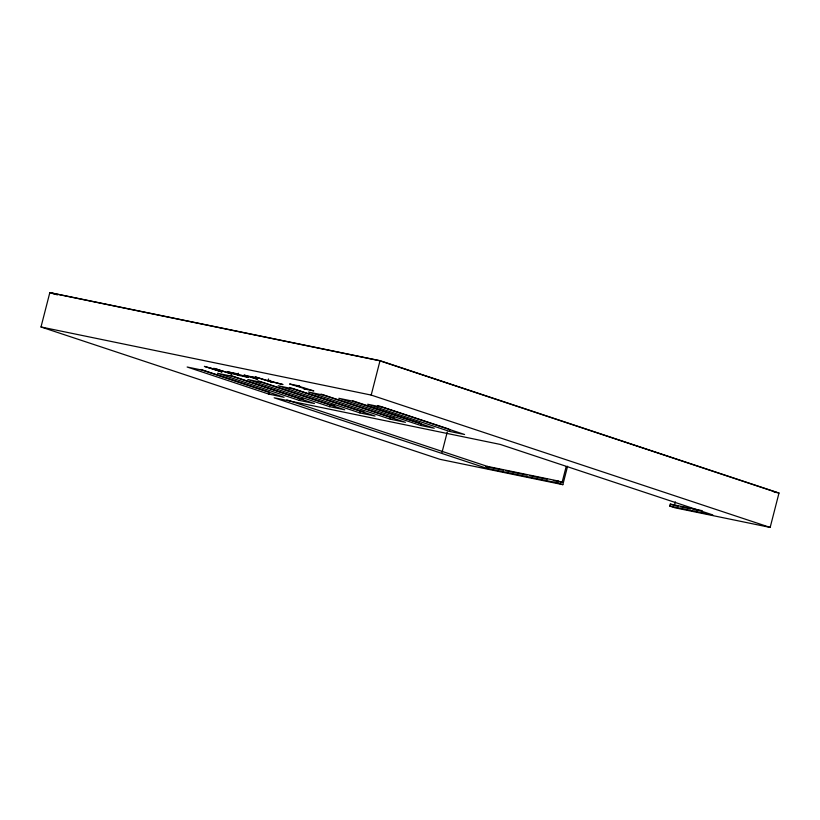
<?xml version="1.0" encoding="UTF-8"?>
<svg xmlns="http://www.w3.org/2000/svg" width="820" height="820" viewBox="0 0 820 820"><rect width="100%" height="100%" fill="white"/><g stroke="black" fill="none" stroke-linecap="round" stroke-linejoin="round"><path stroke-width="1.23" d="M567.583 466.242L562.848 484.671L439.971 459.323L41 326.975L49.835 292.576L380.029 360.677L779 493.025L770.164 527.424L675.106 507.826L669.786 506.063L670.288 504.115L702.217 510.696M237.82 375.17L233.126 373.643L239.276 374.699L227.386 371.767L236.242 373.571L248.511 377.446L237.82 375.17L238.323 373.223M268.068 380.89L282.992 384.559L268.919 380.808L270.692 380.582L266.172 380.265L255.153 376.872L272.793 382.458L268.068 380.89L268.57 378.942M268.909 394.133L187.144 367.011L202.314 370.148L284.079 397.269L268.909 394.133L269.401 392.185L200.869 369.451M299.249 400.396L217.484 373.274L232.654 376.401L314.419 403.522L299.249 400.396L299.741 398.448L230.01 375.314M329.579 406.648L247.824 379.527L262.994 382.663L344.748 409.785L329.579 406.648L330.081 404.701L257.941 380.777M359.918 412.911L278.164 385.789L293.334 388.916L375.088 416.037L359.918 412.911L360.421 410.963L289.491 387.429M770.164 527.424L371.193 395.076L380.029 360.677M390.258 419.163L308.505 392.042L323.674 395.178L405.428 422.3L390.258 419.163L390.761 417.216L321.03 394.092M420.598 425.426L338.844 398.305L352.497 401.123L434.251 428.245L420.598 425.426L421.101 423.479M442 452.476L447.248 432.037M449.421 431.371L367.667 404.25L382.837 407.376L464.591 434.497L449.421 431.371L449.924 429.424M562.848 484.671L557.538 482.908L486.742 468.302L487.244 466.354L286.826 399.873M557.538 482.908L558.03 480.961L487.244 466.354M553.367 480.51L562.12 482.314L566.138 466.693M675.301 501.86L674.378 505.468L670.288 504.115M41 326.975L371.193 395.076M773.998 492L779 493.025M299.741 398.448L303.246 399.166M330.081 404.701L334.755 405.664M360.421 410.963L363.926 411.681M390.761 417.216L394.266 417.944M485.809 466.57L503.326 470.188M505.827 470.7L527.096 475.087M529.597 475.61L547.114 479.218M675.629 505.725L678.12 506.237M680.61 506.75L690.594 508.81M693.084 509.322L696.826 510.101M669.786 506.063L712.775 514.919L500.2 444.409L274.177 397.792L486.742 468.302M776.253 492.307L379.732 360.769L52.572 293.293L57.431 294.903M49.835 292.576L53.474 293.775M377.784 405.49L448.724 429.024M352.569 400.744L419.901 423.079M558.03 480.961L562.12 482.314M208.762 367.575L222.066 371.993L204.395 366.396L220.139 370.722L216.664 369.205L232.121 374.063L213.702 368.323L217.577 370.005M250.079 376.636L257.572 379.311L244.001 375.078L254.733 377.538L250.079 376.636M298.306 385.769L289.583 383.975L306.834 389.285L303.533 388.598L305.101 389.121L313.824 390.914L296.686 385.636L299.874 386.292L298.306 385.769"/></g></svg>
